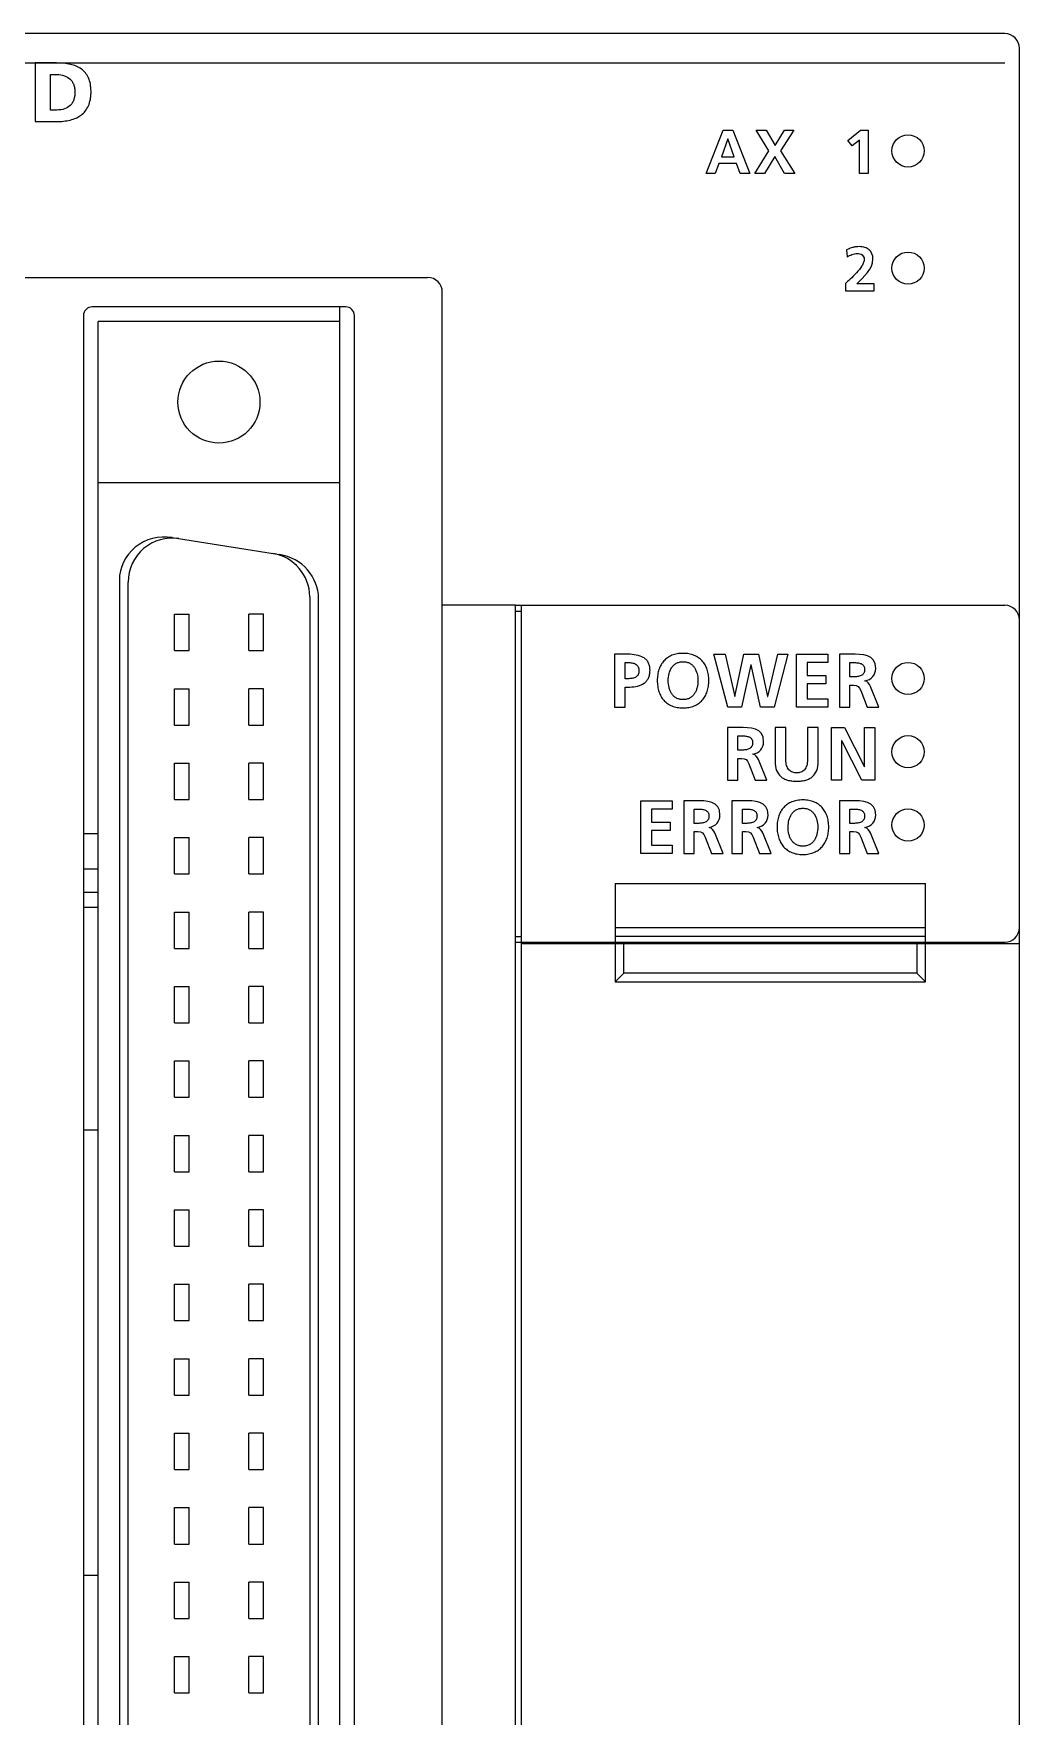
# Model space of a CAD drawing. Extents: x 61.3 to 129, y 101.1 to 195.7.
# Drawn here: x 95.4 to 129, y 137.7 to 195.1 of the extents above; entities that cross this region are included whole.
import ezdxf

# ---------------------------------------------------------------- set-up
doc = ezdxf.new("R2010")
doc.units = 0
doc.header["$LTSCALE"] = 16.335
doc.header["$PDMODE"] = 3
doc.header["$PDSIZE"] = 0.3125
doc.layers.get('0').update_dxf_attribs({"linetype": 'CONTINUOUS'})
doc.layers.get('Defpoints').update_dxf_attribs({"linetype": 'CONTINUOUS'})
doc.layers.add('AXIS', color=7, linetype='CONTINUOUS')
doc.layers.add('CURVE', color=7, linetype='CONTINUOUS')

msp = doc.modelspace()

# ---------------------------------------------------------------- linework, layer by layer
at = {"color": 7, "linetype": 'Continuous'}
for p, q in [((128.528, 195.135), (79.528, 195.135)), ((129.028, 105.635), (129.028, 194.635)), ((79.528, 194.134), (128.528, 194.134)), ((87.128, 186.815), (108.828, 186.815)), ((109.328, 114.835), (109.328, 186.315)), ((97.078, 185.515), (97.078, 115.635)), ((106.028, 185.815), (97.378, 185.815)), ((105.828, 115.335), (105.828, 185.815)), ((106.328, 115.635), (106.328, 185.515)), ((97.578, 115.835), (97.578, 185.315)), ((105.828, 185.315), (97.578, 185.315)), ((105.828, 179.815), (97.578, 179.815)), ((100.104, 177.944), (103.772, 177.363)), ((98.303, 176.483), (98.303, 124.667)), ((98.603, 124.725), (98.603, 176.425)), ((104.803, 175.918), (104.803, 125.232)), ((105.103, 125.289), (105.103, 175.861)), ((100.183, 174.085), (100.183, 175.325)), ((100.183, 175.325), (100.683, 175.325)), ((100.683, 174.085), (100.683, 175.325)), ((102.723, 174.085), (102.723, 175.325)), ((103.223, 175.325), (102.723, 175.325)), ((103.223, 174.085), (103.223, 175.325)), ((111.828, 175.635), (109.328, 175.635)), ((100.183, 174.085), (100.683, 174.085)), ((102.723, 174.085), (103.223, 174.085)), ((100.183, 171.545), (100.183, 172.785)), ((100.183, 172.785), (100.683, 172.785)), ((100.683, 171.545), (100.683, 172.785)), ((102.723, 171.545), (102.723, 172.785)), ((103.223, 172.785), (102.723, 172.785)), ((103.223, 171.545), (103.223, 172.785)), ((100.183, 171.545), (100.683, 171.545)), ((102.723, 171.545), (103.223, 171.545)), ((100.183, 169.005), (100.183, 170.245)), ((100.183, 170.245), (100.683, 170.245)), ((100.683, 169.005), (100.683, 170.245)), ((102.723, 169.005), (102.723, 170.245)), ((103.223, 170.245), (102.723, 170.245)), ((103.223, 169.005), (103.223, 170.245)), ((100.183, 169.005), (100.683, 169.005)), ((102.723, 169.005), (103.223, 169.005)), ((97.578, 167.835), (97.078, 167.835)), ((100.183, 166.465), (100.183, 167.705)), ((100.183, 167.705), (100.683, 167.705)), ((100.683, 166.465), (100.683, 167.705)), ((102.723, 166.465), (102.723, 167.705)), ((103.223, 167.705), (102.723, 167.705)), ((103.223, 166.465), (103.223, 167.705)), ((97.078, 166.635), (97.578, 166.635)), ((100.183, 166.465), (100.683, 166.465)), ((102.723, 166.465), (103.223, 166.465)), ((115.228, 166.135), (115.228, 164.135)), ((115.228, 166.135), (125.828, 166.135)), ((125.828, 164.135), (125.828, 166.135)), ((97.578, 165.835), (97.078, 165.835)), ((97.078, 165.335), (97.578, 165.335)), ((100.183, 163.925), (100.183, 165.165)), ((100.183, 165.165), (100.683, 165.165)), ((100.683, 163.925), (100.683, 165.165)), ((102.723, 163.925), (102.723, 165.165)), ((103.223, 165.165), (102.723, 165.165)), ((103.223, 163.925), (103.223, 165.165)), ((115.228, 164.635), (125.828, 164.635)), ((125.828, 164.335), (115.228, 164.335)), ((100.183, 163.925), (100.683, 163.925)), ((102.723, 163.925), (103.223, 163.925)), ((112.028, 124.635), (112.028, 164.135)), ((129.028, 164.085), (112.028, 164.085)), ((115.228, 164.135), (128.528, 164.135)), ((115.228, 164.085), (115.228, 162.785)), ((115.528, 163.085), (115.528, 164.085)), ((116.428, 164.085), (116.438, 164.135)), ((121.628, 164.085), (121.628, 164.135)), ((125.528, 164.085), (125.528, 163.085)), ((125.828, 162.785), (125.828, 164.085)), ((115.228, 162.785), (115.528, 163.085)), ((125.528, 163.085), (115.528, 163.085)), ((125.828, 162.785), (125.528, 163.085)), ((100.183, 161.385), (100.183, 162.625)), ((100.183, 162.625), (100.683, 162.625)), ((100.683, 161.385), (100.683, 162.625)), ((102.723, 161.385), (102.723, 162.625)), ((103.223, 162.625), (102.723, 162.625)), ((103.223, 161.385), (103.223, 162.625)), ((115.228, 162.785), (125.828, 162.785)), ((100.183, 161.385), (100.683, 161.385)), ((102.723, 161.385), (103.223, 161.385)), ((100.183, 158.845), (100.183, 160.085)), ((100.183, 160.085), (100.683, 160.085)), ((100.683, 158.845), (100.683, 160.085)), ((102.723, 158.845), (102.723, 160.085)), ((103.223, 160.085), (102.723, 160.085)), ((103.223, 158.845), (103.223, 160.085)), ((100.183, 158.845), (100.683, 158.845)), ((102.723, 158.845), (103.223, 158.845)), ((97.078, 157.735), (97.578, 157.735)), ((100.183, 156.305), (100.183, 157.545)), ((100.183, 157.545), (100.683, 157.545)), ((100.683, 156.305), (100.683, 157.545)), ((102.723, 156.305), (102.723, 157.545)), ((103.223, 157.545), (102.723, 157.545)), ((103.223, 156.305), (103.223, 157.545)), ((100.183, 156.305), (100.683, 156.305)), ((102.723, 156.305), (103.223, 156.305)), ((100.183, 153.765), (100.183, 155.005)), ((100.183, 155.005), (100.683, 155.005)), ((100.683, 153.765), (100.683, 155.005)), ((102.723, 153.765), (102.723, 155.005)), ((103.223, 155.005), (102.723, 155.005)), ((103.223, 153.765), (103.223, 155.005)), ((100.183, 153.765), (100.683, 153.765)), ((102.723, 153.765), (103.223, 153.765)), ((100.183, 151.225), (100.183, 152.465)), ((100.183, 152.465), (100.683, 152.465)), ((100.683, 151.225), (100.683, 152.465)), ((102.723, 151.225), (102.723, 152.465)), ((103.223, 152.465), (102.723, 152.465)), ((103.223, 151.225), (103.223, 152.465)), ((100.183, 151.225), (100.683, 151.225)), ((102.723, 151.225), (103.223, 151.225)), ((100.183, 148.685), (100.183, 149.925)), ((100.183, 149.925), (100.683, 149.925)), ((100.683, 148.685), (100.683, 149.925)), ((102.723, 148.685), (102.723, 149.925)), ((103.223, 149.925), (102.723, 149.925)), ((103.223, 148.685), (103.223, 149.925)), ((100.183, 148.685), (100.683, 148.685)), ((102.723, 148.685), (103.223, 148.685)), ((100.183, 146.145), (100.183, 147.385)), ((100.183, 147.385), (100.683, 147.385)), ((100.683, 146.145), (100.683, 147.385)), ((102.723, 146.145), (102.723, 147.385)), ((103.223, 147.385), (102.723, 147.385)), ((103.223, 146.145), (103.223, 147.385)), ((100.183, 146.145), (100.683, 146.145)), ((102.723, 146.145), (103.223, 146.145)), ((100.183, 143.605), (100.183, 144.845)), ((100.183, 144.845), (100.683, 144.845)), ((100.683, 143.605), (100.683, 144.845)), ((102.723, 143.605), (102.723, 144.845)), ((103.223, 144.845), (102.723, 144.845)), ((103.223, 143.605), (103.223, 144.845)), ((100.183, 143.605), (100.683, 143.605)), ((102.723, 143.605), (103.223, 143.605)), ((97.578, 142.535), (97.078, 142.535)), ((100.183, 141.065), (100.183, 142.305)), ((100.183, 142.305), (100.683, 142.305)), ((100.683, 141.065), (100.683, 142.305)), ((102.723, 141.065), (102.723, 142.305)), ((103.223, 142.305), (102.723, 142.305)), ((103.223, 141.065), (103.223, 142.305)), ((100.183, 141.065), (100.683, 141.065)), ((102.723, 141.065), (103.223, 141.065)), ((100.183, 138.525), (100.183, 139.765)), ((100.183, 139.765), (100.683, 139.765)), ((100.683, 138.525), (100.683, 139.765)), ((102.723, 138.525), (102.723, 139.765)), ((103.223, 139.765), (102.723, 139.765)), ((103.223, 138.525), (103.223, 139.765)), ((100.183, 138.525), (100.683, 138.525)), ((102.723, 138.525), (103.223, 138.525))]:
    msp.add_line(p, q, dxfattribs=at)
for centre, radius in [((125.228, 191.135), 0.55), ((125.228, 187.135), 0.55), ((101.703, 182.565), 1.4)]:
    msp.add_circle(centre, radius, dxfattribs=at)
for centre, radius, start, end in [((128.528, 194.635), 0.5, 0, 90), ((108.828, 186.315), 0.5, 0, 90), ((97.378, 185.515), 0.3, 90, 180), ((106.028, 185.515), 0.3, 0, 90), ((100.103, 176.425), 1.5, 81, 180), ((103.303, 175.918), 1.5, 0, 81), ((128.528, 175.135), 0.5, 0, 90), ((128.528, 164.635), 0.5, 270, 360)]:
    msp.add_arc(centre, radius, start, end, dxfattribs=at)
for centre, start_param, end_param in [((99.869, 176.462), 1.570796, 3.291996), ((103.537, 175.881), 0.150403, 1.570796)]:
    msp.add_ellipse(centre, major_axis=(1.548, -0.245), ratio=0.956836, start_param=start_param, end_param=end_param, dxfattribs=at)
at = {"layer": 'AXIS', "color": 7, "linetype": 'Continuous'}
for p, q in [((111.828, 125.135), (111.828, 175.635)), ((111.828, 175.635), (128.528, 175.635)), ((111.828, 175.435), (112.028, 175.435)), ((112.028, 164.135), (112.028, 175.635)), ((111.828, 164.335), (112.028, 164.335)), ((111.828, 164.135), (115.228, 164.135))]:
    msp.add_line(p, q, dxfattribs=at)
for centre in [(125.228, 191.135), (125.228, 187.135), (125.228, 173.135), (125.228, 170.635), (125.228, 168.135)]:
    msp.add_circle(centre, 0.55, dxfattribs=at)
at = {"layer": 'CURVE', "color": 7, "linetype": 'Continuous'}
for p, q in [((95.426, 194.134), (95.426, 192.135)), ((96.153, 194.134), (95.426, 194.134)), ((95.958, 192.53), (95.958, 193.739)), ((95.958, 193.739), (96.165, 193.739)), ((96.165, 192.53), (95.958, 192.53)), ((95.426, 192.135), (96.153, 192.135)), ((118.336, 190.366), (118.912, 191.842)), ((118.912, 191.842), (119.246, 191.842)), ((119.246, 191.842), (119.826, 190.366)), ((120.48, 191.134), (120.039, 191.842)), ((120.039, 191.842), (120.383, 191.842)), ((120.383, 191.842), (120.691, 191.315)), ((120.691, 191.315), (121.007, 191.842)), ((121.324, 191.842), (120.879, 191.134)), ((121.007, 191.842), (121.324, 191.842)), ((123.175, 191.495), (123.607, 191.842)), ((123.607, 191.842), (123.869, 191.842)), ((123.869, 191.842), (123.869, 190.366)), ((119.071, 191.546), (118.856, 190.937)), ((119.288, 190.937), (119.075, 191.546)), ((123.323, 191.303), (123.175, 191.495)), ((123.573, 191.506), (123.323, 191.303)), ((123.573, 190.366), (123.573, 191.506)), ((118.772, 190.704), (118.643, 190.366)), ((119.371, 190.704), (118.772, 190.704)), ((118.856, 190.937), (119.288, 190.937)), ((119.498, 190.366), (119.371, 190.704)), ((119.995, 190.366), (120.48, 191.134)), ((120.675, 190.941), (120.33, 190.366)), ((121.015, 190.366), (120.675, 190.941)), ((120.879, 191.134), (121.364, 190.366)), ((118.643, 190.366), (118.336, 190.366)), ((119.826, 190.366), (119.498, 190.366)), ((120.33, 190.366), (119.995, 190.366)), ((121.364, 190.366), (121.015, 190.366)), ((123.869, 190.366), (123.573, 190.366)), ((123.128, 187.762), (123.152, 187.516)), ((123.095, 186.613), (123.095, 186.365)), ((124.076, 186.598), (123.474, 186.598)), ((124.076, 186.365), (124.076, 186.598)), ((123.095, 186.365), (124.076, 186.365)), ((115.212, 173.961), (115.212, 172.161)), ((115.668, 173.961), (115.212, 173.961)), ((119.078, 172.161), (118.601, 173.961)), ((118.601, 173.961), (118.98, 173.961)), ((118.98, 173.961), (119.315, 172.522)), ((119.32, 172.522), (119.627, 173.961)), ((119.627, 173.961), (120.117, 173.961)), ((120.117, 173.961), (120.434, 172.522)), ((120.439, 172.522), (120.777, 173.961)), ((121.127, 173.961), (120.658, 172.161)), ((120.777, 173.961), (121.127, 173.961)), ((121.422, 172.161), (121.422, 173.961)), ((121.422, 173.961), (122.485, 173.961)), ((122.485, 173.961), (122.485, 173.677)), ((122.885, 173.961), (122.885, 172.161)), ((123.274, 173.961), (122.885, 173.961)), ((115.573, 173.128), (115.573, 173.677)), ((115.573, 173.677), (115.699, 173.677)), ((119.865, 173.6), (119.545, 172.161)), ((119.869, 173.6), (119.865, 173.6)), ((120.195, 172.161), (119.869, 173.6)), ((121.783, 173.677), (121.783, 173.233)), ((122.485, 173.677), (121.783, 173.677)), ((123.246, 173.192), (123.246, 173.677)), ((123.246, 173.677), (123.365, 173.677)), ((115.699, 173.128), (115.573, 173.128)), ((115.573, 172.161), (115.573, 172.844)), ((115.573, 172.844), (115.725, 172.844)), ((121.783, 173.233), (122.426, 173.233)), ((121.783, 172.95), (121.783, 172.444)), ((122.426, 172.95), (121.783, 172.95)), ((122.426, 173.233), (122.426, 172.95)), ((123.365, 173.192), (123.246, 173.192)), ((123.246, 172.161), (123.246, 172.909)), ((123.246, 172.909), (123.363, 172.909)), ((123.752, 173.05), (123.752, 173.056)), ((124.232, 172.161), (123.942, 172.865)), ((119.315, 172.522), (119.32, 172.522)), ((120.434, 172.522), (120.439, 172.522)), ((121.783, 172.444), (122.49, 172.444)), ((122.49, 172.444), (122.49, 172.161)), ((123.612, 172.723), (123.829, 172.161)), ((115.212, 172.161), (115.573, 172.161)), ((119.545, 172.161), (119.078, 172.161)), ((120.658, 172.161), (120.195, 172.161)), ((122.49, 172.161), (121.422, 172.161)), ((122.885, 172.161), (123.246, 172.161)), ((123.829, 172.161), (124.232, 172.161)), ((119.06, 171.461), (119.06, 169.661)), ((119.45, 171.461), (119.06, 171.461)), ((119.421, 170.692), (119.421, 171.177)), ((119.421, 171.177), (119.54, 171.177)), ((120.691, 171.461), (120.691, 170.311)), ((121.052, 171.461), (120.691, 171.461)), ((121.052, 170.421), (121.052, 171.461)), ((121.8, 171.461), (121.8, 170.421)), ((122.161, 171.461), (121.8, 171.461)), ((122.161, 170.311), (122.161, 171.461)), ((122.612, 169.661), (122.612, 171.461)), ((122.612, 171.461), (123.055, 171.461)), ((123.055, 171.461), (123.742, 170.115)), ((123.746, 170.115), (123.746, 171.461)), ((123.746, 171.461), (124.092, 171.461)), ((124.092, 171.461), (124.092, 169.661)), ((119.54, 170.692), (119.421, 170.692)), ((119.927, 170.55), (119.927, 170.555)), ((122.958, 171.007), (122.958, 169.661)), ((122.962, 171.007), (122.958, 171.007)), ((123.651, 169.661), (122.962, 171.007)), ((119.421, 169.661), (119.421, 170.408)), ((119.421, 170.408), (119.537, 170.408)), ((119.787, 170.223), (120.004, 169.661)), ((120.406, 169.661), (120.117, 170.365)), ((123.742, 170.115), (123.746, 170.115)), ((119.06, 169.661), (119.421, 169.661)), ((120.004, 169.661), (120.406, 169.661)), ((122.958, 169.661), (122.612, 169.661)), ((124.092, 169.661), (123.651, 169.661)), ((116.108, 167.161), (116.108, 168.961)), ((116.108, 168.961), (117.17, 168.961)), ((117.17, 168.961), (117.17, 168.677)), ((117.57, 168.961), (117.57, 167.161)), ((117.959, 168.961), (117.57, 168.961)), ((119.211, 168.961), (119.211, 167.161)), ((119.6, 168.961), (119.211, 168.961)), ((122.885, 168.961), (122.885, 167.161)), ((123.274, 168.961), (122.885, 168.961)), ((116.469, 168.677), (116.469, 168.234)), ((117.17, 168.677), (116.469, 168.677)), ((116.469, 168.234), (117.111, 168.234)), ((117.111, 168.234), (117.111, 167.95)), ((117.931, 168.192), (117.931, 168.677)), ((117.931, 168.677), (118.05, 168.677)), ((119.572, 168.192), (119.572, 168.677)), ((119.572, 168.677), (119.69, 168.677)), ((123.246, 168.192), (123.246, 168.677)), ((123.246, 168.677), (123.365, 168.677)), ((116.469, 167.95), (116.469, 167.445)), ((117.111, 167.95), (116.469, 167.95)), ((118.05, 168.192), (117.931, 168.192)), ((117.931, 167.161), (117.931, 167.909)), ((117.931, 167.909), (118.047, 167.909)), ((118.297, 167.723), (118.513, 167.161)), ((118.436, 168.051), (118.436, 168.056)), ((118.916, 167.161), (118.627, 167.865)), ((119.69, 168.192), (119.572, 168.192)), ((119.572, 167.161), (119.572, 167.909)), ((119.572, 167.909), (119.687, 167.909)), ((119.938, 167.723), (120.155, 167.161)), ((120.077, 168.051), (120.077, 168.056)), ((120.556, 167.161), (120.268, 167.865)), ((123.365, 168.192), (123.246, 168.192)), ((123.246, 167.161), (123.246, 167.909)), ((123.246, 167.909), (123.363, 167.909)), ((123.612, 167.723), (123.829, 167.161)), ((123.752, 168.051), (123.752, 168.056)), ((124.232, 167.161), (123.942, 167.865)), ((117.176, 167.161), (116.108, 167.161)), ((116.469, 167.445), (117.176, 167.445)), ((117.176, 167.445), (117.176, 167.161)), ((117.57, 167.161), (117.931, 167.161)), ((118.513, 167.161), (118.916, 167.161)), ((119.211, 167.161), (119.572, 167.161)), ((120.155, 167.161), (120.556, 167.161)), ((122.885, 167.161), (123.246, 167.161)), ((123.829, 167.161), (124.232, 167.161))]:
    msp.add_line(p, q, dxfattribs=at)
for points, knots in [([(96.153, 192.135), (96.324, 192.135), (96.642, 192.168), (96.958, 192.307), (97.147, 192.489), (97.253, 192.663), (97.309, 192.843), (97.332, 193.006), (97.338, 193.145), (97.332, 193.284), (97.31, 193.451), (97.255, 193.632), (97.151, 193.803), (96.964, 193.978), (96.649, 194.107), (96.327, 194.134), (96.153, 194.134)], [0, 0, 0, 0, 0.122876, 0.245752, 0.30719, 0.368628, 0.430066, 0.460785, 0.491504, 0.523285, 0.555066, 0.618628, 0.68219, 0.745752, 0.872876, 1, 1, 1, 1]), ([(96.165, 193.739), (96.262, 193.739), (96.437, 193.713), (96.601, 193.617), (96.695, 193.504), (96.747, 193.4), (96.773, 193.298), (96.784, 193.208), (96.787, 193.134), (96.784, 193.061), (96.774, 192.971), (96.748, 192.869), (96.697, 192.765), (96.604, 192.651), (96.441, 192.556), (96.264, 192.53), (96.165, 192.53)], [0, 0, 0, 0, 0.125, 0.25, 0.3125, 0.375, 0.4375, 0.46875, 0.5, 0.53125, 0.5625, 0.625, 0.6875, 0.75, 0.875, 1, 1, 1, 1]), ([(124.03, 187.436), (124.03, 187.581), (123.961, 187.743), (123.789, 187.836), (123.669, 187.863), (123.565, 187.87), (123.453, 187.863), (123.303, 187.835), (123.195, 187.796), (123.128, 187.762)], [0, 0, 0, 0, 0.325879, 0.488818, 0.570288, 0.651757, 0.738818, 0.825879, 1, 1, 1, 1]), ([(123.152, 187.516), (123.2, 187.548), (123.281, 187.593), (123.399, 187.628), (123.491, 187.639), (123.583, 187.627), (123.662, 187.59), (123.718, 187.529), (123.741, 187.439), (123.718, 187.329), (123.637, 187.174), (123.47, 186.969), (123.243, 186.749), (123.129, 186.646), (123.095, 186.613)], [0, 0, 0, 0, 0.128187, 0.19228, 0.256374, 0.318343, 0.380312, 0.44228, 0.504249, 0.566218, 0.628187, 0.752125, 0.876062, 1, 1, 1, 1]), ([(115.725, 172.844), (115.822, 172.844), (116.005, 172.863), (116.192, 172.944), (116.305, 173.047), (116.369, 173.146), (116.402, 173.247), (116.416, 173.34), (116.42, 173.417), (116.416, 173.495), (116.4, 173.588), (116.361, 173.688), (116.288, 173.782), (116.162, 173.877), (115.958, 173.946), (115.766, 173.961), (115.668, 173.961)], [0, 0, 0, 0, 0.123482, 0.246964, 0.308704, 0.370445, 0.432186, 0.463057, 0.493927, 0.525557, 0.557186, 0.620445, 0.683704, 0.746964, 0.873482, 1, 1, 1, 1]), ([(117.547, 173.992), (117.512, 173.992), (117.442, 173.989), (117.312, 173.972), (117.164, 173.93), (117.013, 173.849), (116.888, 173.74), (116.79, 173.605), (116.719, 173.447), (116.683, 173.297), (116.668, 173.168), (116.665, 173.066), (116.668, 172.964), (116.683, 172.834), (116.718, 172.683), (116.788, 172.523), (116.886, 172.387), (117.01, 172.276), (117.162, 172.193), (117.31, 172.15), (117.434, 172.134), (117.497, 172.131), (117.525, 172.13)], [0, 0, 0, 0, 0.031456, 0.062913, 0.125826, 0.188739, 0.251652, 0.314565, 0.377477, 0.44039, 0.471847, 0.503303, 0.53476, 0.566216, 0.629129, 0.692042, 0.754955, 0.817868, 0.880781, 0.943694, 0.97515, 1, 1, 1, 1]), ([(117.525, 172.13), (117.532, 172.13), (117.575, 172.13), (117.652, 172.133), (117.782, 172.151), (117.93, 172.194), (118.081, 172.278), (118.206, 172.39), (118.305, 172.527), (118.376, 172.687), (118.412, 172.837), (118.427, 172.965), (118.431, 173.066), (118.427, 173.167), (118.412, 173.295), (118.376, 173.443), (118.304, 173.602), (118.205, 173.737), (118.079, 173.847), (117.928, 173.929), (117.781, 173.971), (117.652, 173.989), (117.582, 173.992), (117.547, 173.992)], [0, 0, 0, 0, 0.006607, 0.03765, 0.068694, 0.130781, 0.192868, 0.254955, 0.317042, 0.379129, 0.441216, 0.47226, 0.503303, 0.534347, 0.56539, 0.627477, 0.689565, 0.751652, 0.813739, 0.875826, 0.937913, 0.968956, 1, 1, 1, 1]), ([(115.699, 173.677), (115.746, 173.677), (115.835, 173.668), (115.928, 173.629), (115.985, 173.578), (116.017, 173.53), (116.034, 173.48), (116.041, 173.434), (116.043, 173.396), (116.041, 173.358), (116.034, 173.313), (116.016, 173.264), (115.983, 173.218), (115.926, 173.17), (115.833, 173.135), (115.745, 173.128), (115.699, 173.128)], [0, 0, 0, 0, 0.125, 0.25, 0.3125, 0.375, 0.4375, 0.46875, 0.5, 0.53125, 0.5625, 0.625, 0.6875, 0.75, 0.875, 1, 1, 1, 1]), ([(117.547, 172.413), (117.525, 172.413), (117.48, 172.416), (117.399, 172.431), (117.31, 172.466), (117.222, 172.531), (117.154, 172.615), (117.102, 172.715), (117.055, 172.863), (117.033, 173.064), (117.06, 173.305), (117.134, 173.481), (117.227, 173.592), (117.314, 173.656), (117.402, 173.691), (117.482, 173.706), (117.526, 173.708), (117.549, 173.708), (117.549, 173.708)], [0, 0, 0, 0, 0.031605, 0.063211, 0.126422, 0.189632, 0.252843, 0.316054, 0.379265, 0.505687, 0.629025, 0.752363, 0.814032, 0.875701, 0.93737, 0.968205, 0.999039, 1, 1, 1, 1]), ([(117.549, 173.708), (117.571, 173.708), (117.614, 173.705), (117.693, 173.691), (117.781, 173.656), (117.868, 173.592), (117.961, 173.481), (118.035, 173.305), (118.062, 173.064), (118.04, 172.863), (117.993, 172.715), (117.941, 172.615), (117.872, 172.531), (117.785, 172.466), (117.696, 172.431), (117.615, 172.416), (117.57, 172.413), (117.547, 172.413)], [0, 0, 0, 0, 0.029933, 0.060827, 0.122615, 0.184402, 0.24619, 0.369766, 0.493341, 0.620006, 0.683338, 0.74667, 0.810003, 0.873335, 0.936668, 0.968334, 1, 1, 1, 1]), ([(123.365, 173.677), (123.41, 173.677), (123.479, 173.675), (123.566, 173.661), (123.625, 173.643), (123.675, 173.614), (123.708, 173.58), (123.727, 173.545), (123.738, 173.515), (123.744, 173.487), (123.746, 173.462), (123.747, 173.442), (123.746, 173.421), (123.744, 173.396), (123.738, 173.366), (123.727, 173.335), (123.707, 173.299), (123.674, 173.262), (123.624, 173.231), (123.565, 173.211), (123.478, 173.194), (123.409, 173.192), (123.365, 173.192)], [0, 0, 0, 0, 0.123047, 0.18457, 0.246094, 0.307617, 0.369141, 0.399902, 0.430664, 0.461426, 0.476807, 0.492188, 0.508057, 0.523926, 0.555664, 0.587402, 0.619141, 0.682617, 0.746094, 0.80957, 0.873047, 1, 1, 1, 1]), ([(119.54, 171.177), (119.585, 171.177), (119.655, 171.175), (119.741, 171.161), (119.8, 171.142), (119.85, 171.114), (119.883, 171.08), (119.903, 171.045), (119.913, 171.015), (119.919, 170.987), (119.921, 170.962), (119.922, 170.942), (119.921, 170.922), (119.919, 170.896), (119.913, 170.866), (119.902, 170.835), (119.883, 170.799), (119.85, 170.762), (119.799, 170.731), (119.74, 170.711), (119.654, 170.695), (119.584, 170.692), (119.54, 170.692)], [0, 0, 0, 0, 0.122656, 0.183984, 0.245312, 0.306641, 0.367969, 0.398633, 0.429297, 0.459961, 0.475293, 0.490625, 0.506543, 0.522461, 0.554297, 0.586133, 0.617969, 0.681641, 0.745313, 0.808984, 0.872656, 1, 1, 1, 1]), ([(120.691, 170.311), (120.691, 170.19), (120.726, 169.984), (120.847, 169.809), (120.988, 169.714), (121.114, 169.665), (121.235, 169.641), (121.341, 169.631), (121.427, 169.629), (121.512, 169.631), (121.618, 169.641), (121.739, 169.665), (121.865, 169.714), (122.006, 169.809), (122.127, 169.984), (122.161, 170.19), (122.161, 170.311)], [0, 0, 0, 0, 0.125, 0.25, 0.3125, 0.375, 0.4375, 0.46875, 0.5, 0.53125, 0.5625, 0.625, 0.6875, 0.75, 0.875, 1, 1, 1, 1]), ([(121.8, 170.421), (121.8, 170.345), (121.788, 170.205), (121.736, 170.07), (121.668, 169.991), (121.604, 169.947), (121.537, 169.924), (121.477, 169.915), (121.426, 169.913), (121.376, 169.915), (121.315, 169.924), (121.249, 169.947), (121.184, 169.991), (121.117, 170.07), (121.065, 170.205), (121.052, 170.345), (121.052, 170.421)], [0, 0, 0, 0, 0.124844, 0.249688, 0.31211, 0.374532, 0.436954, 0.468165, 0.499376, 0.530665, 0.561954, 0.624532, 0.68711, 0.749688, 0.874844, 1, 1, 1, 1]), ([(121.639, 168.992), (121.604, 168.992), (121.533, 168.989), (121.403, 168.972), (121.255, 168.93), (121.104, 168.849), (120.979, 168.74), (120.88, 168.605), (120.809, 168.447), (120.774, 168.297), (120.759, 168.168), (120.756, 168.066), (120.759, 167.964), (120.773, 167.834), (120.809, 167.684), (120.879, 167.524), (120.977, 167.387), (121.102, 167.276), (121.253, 167.194), (121.401, 167.151), (121.525, 167.134), (121.588, 167.131), (121.616, 167.13)], [0, 0, 0, 0, 0.031456, 0.062913, 0.125826, 0.188739, 0.251652, 0.314565, 0.377477, 0.44039, 0.471847, 0.503303, 0.53476, 0.566216, 0.629129, 0.692042, 0.754955, 0.817868, 0.880781, 0.943694, 0.97515, 1, 1, 1, 1]), ([(121.616, 167.13), (121.624, 167.13), (121.666, 167.13), (121.744, 167.133), (121.874, 167.151), (122.021, 167.195), (122.173, 167.278), (122.298, 167.39), (122.396, 167.527), (122.468, 167.687), (122.504, 167.837), (122.518, 167.965), (122.522, 168.066), (122.518, 168.167), (122.503, 168.295), (122.467, 168.444), (122.395, 168.602), (122.296, 168.737), (122.17, 168.847), (122.019, 168.929), (121.872, 168.971), (121.743, 168.989), (121.673, 168.992), (121.639, 168.992)], [0, 0, 0, 0, 0.006607, 0.03765, 0.068694, 0.130781, 0.192868, 0.254955, 0.317042, 0.379129, 0.441216, 0.47226, 0.503303, 0.534347, 0.56539, 0.627477, 0.689565, 0.751652, 0.813739, 0.875826, 0.937913, 0.968956, 1, 1, 1, 1]), ([(118.05, 168.677), (118.095, 168.677), (118.164, 168.676), (118.251, 168.661), (118.31, 168.643), (118.36, 168.614), (118.393, 168.58), (118.412, 168.545), (118.423, 168.515), (118.429, 168.487), (118.431, 168.463), (118.432, 168.442), (118.431, 168.422), (118.429, 168.396), (118.423, 168.367), (118.412, 168.335), (118.392, 168.299), (118.359, 168.263), (118.309, 168.232), (118.249, 168.211), (118.163, 168.195), (118.094, 168.192), (118.05, 168.192)], [0, 0, 0, 0, 0.122656, 0.183984, 0.245312, 0.306641, 0.367969, 0.398633, 0.429297, 0.459961, 0.475293, 0.490625, 0.506543, 0.522461, 0.554297, 0.586133, 0.617969, 0.681641, 0.745313, 0.808984, 0.872656, 1, 1, 1, 1]), ([(119.69, 168.677), (119.735, 168.677), (119.805, 168.676), (119.891, 168.661), (119.95, 168.643), (120.001, 168.614), (120.033, 168.58), (120.053, 168.545), (120.064, 168.515), (120.069, 168.487), (120.071, 168.463), (120.072, 168.442), (120.071, 168.422), (120.069, 168.396), (120.063, 168.367), (120.053, 168.335), (120.033, 168.299), (120, 168.263), (119.949, 168.232), (119.89, 168.211), (119.804, 168.195), (119.735, 168.192), (119.69, 168.192)], [0, 0, 0, 0, 0.122656, 0.183984, 0.245312, 0.306641, 0.367969, 0.398633, 0.429297, 0.459961, 0.475293, 0.490625, 0.506543, 0.522461, 0.554297, 0.586133, 0.617969, 0.681641, 0.745313, 0.808984, 0.872656, 1, 1, 1, 1]), ([(121.639, 167.414), (121.616, 167.414), (121.571, 167.416), (121.49, 167.431), (121.401, 167.466), (121.314, 167.531), (121.245, 167.616), (121.194, 167.715), (121.146, 167.863), (121.125, 168.064), (121.152, 168.305), (121.226, 168.481), (121.319, 168.592), (121.406, 168.656), (121.494, 168.691), (121.573, 168.705), (121.617, 168.708), (121.639, 168.708)], [0, 0, 0, 0, 0.031619, 0.063238, 0.126475, 0.189713, 0.252951, 0.316188, 0.379426, 0.505901, 0.629426, 0.752951, 0.814713, 0.876475, 0.938238, 0.969119, 1, 1, 1, 1]), ([(121.639, 168.708), (121.661, 168.708), (121.704, 168.705), (121.784, 168.691), (121.872, 168.656), (121.959, 168.592), (122.052, 168.481), (122.126, 168.305), (122.153, 168.064), (122.132, 167.863), (122.084, 167.715), (122.033, 167.616), (121.964, 167.531), (121.877, 167.466), (121.787, 167.431), (121.706, 167.416), (121.661, 167.414), (121.639, 167.414)], [0, 0, 0, 0, 0.030881, 0.061762, 0.123525, 0.185287, 0.247049, 0.370574, 0.494099, 0.620574, 0.683812, 0.747049, 0.810287, 0.873525, 0.936762, 0.968381, 1, 1, 1, 1]), ([(123.365, 168.677), (123.41, 168.677), (123.479, 168.676), (123.566, 168.661), (123.625, 168.643), (123.675, 168.614), (123.708, 168.58), (123.727, 168.545), (123.738, 168.515), (123.744, 168.487), (123.746, 168.463), (123.747, 168.442), (123.746, 168.422), (123.744, 168.396), (123.738, 168.367), (123.727, 168.335), (123.707, 168.299), (123.674, 168.263), (123.624, 168.232), (123.565, 168.211), (123.478, 168.195), (123.409, 168.192), (123.365, 168.192)], [0, 0, 0, 0, 0.122656, 0.183984, 0.245312, 0.306641, 0.367969, 0.398633, 0.429297, 0.459961, 0.475293, 0.490625, 0.506543, 0.522461, 0.554297, 0.586133, 0.617969, 0.681641, 0.745313, 0.808984, 0.872656, 1, 1, 1, 1])]:
    msp.add_open_spline(points, degree=3, knots=knots, dxfattribs=at)
for points in [[(123.474, 186.598), (123.715, 186.835), (124.03, 187.123), (124.03, 187.436)], [(124.123, 173.473), (124.123, 173.973), (123.662, 173.961), (123.274, 173.961)], [(123.752, 173.056), (123.981, 173.087), (124.123, 173.262), (124.123, 173.473)], [(123.363, 172.909), (123.514, 172.909), (123.561, 172.857), (123.612, 172.723)], [(123.942, 172.865), (123.906, 172.945), (123.85, 173.042), (123.752, 173.05)], [(120.298, 170.973), (120.298, 171.474), (119.836, 171.461), (119.45, 171.461)], [(119.927, 170.555), (120.156, 170.586), (120.298, 170.762), (120.298, 170.973)], [(120.117, 170.365), (120.082, 170.445), (120.024, 170.543), (119.927, 170.55)], [(119.537, 170.408), (119.689, 170.408), (119.736, 170.357), (119.787, 170.223)], [(118.808, 168.474), (118.808, 168.974), (118.346, 168.961), (117.959, 168.961)], [(120.448, 168.474), (120.448, 168.974), (119.986, 168.961), (119.6, 168.961)], [(124.123, 168.474), (124.123, 168.974), (123.662, 168.961), (123.274, 168.961)], [(118.436, 168.056), (118.666, 168.087), (118.808, 168.262), (118.808, 168.474)], [(120.077, 168.056), (120.306, 168.087), (120.448, 168.262), (120.448, 168.474)], [(123.752, 168.056), (123.981, 168.087), (124.123, 168.262), (124.123, 168.474)], [(118.047, 167.909), (118.199, 167.909), (118.245, 167.857), (118.297, 167.723)], [(118.627, 167.865), (118.591, 167.945), (118.534, 168.043), (118.436, 168.051)], [(119.687, 167.909), (119.84, 167.909), (119.886, 167.857), (119.938, 167.723)], [(120.268, 167.865), (120.232, 167.945), (120.175, 168.043), (120.077, 168.051)], [(123.363, 167.909), (123.514, 167.909), (123.561, 167.857), (123.612, 167.723)], [(123.942, 167.865), (123.906, 167.945), (123.85, 168.043), (123.752, 168.051)]]:
    msp.add_open_spline(points, degree=3, dxfattribs=at)
at = {"layer": 'Defpoints', "color": 0}
for p in [(128.528, 195.135), (129.028, 194.635)]:
    msp.add_point(p, dxfattribs=at)

doc.saveas('drawing.dxf')
